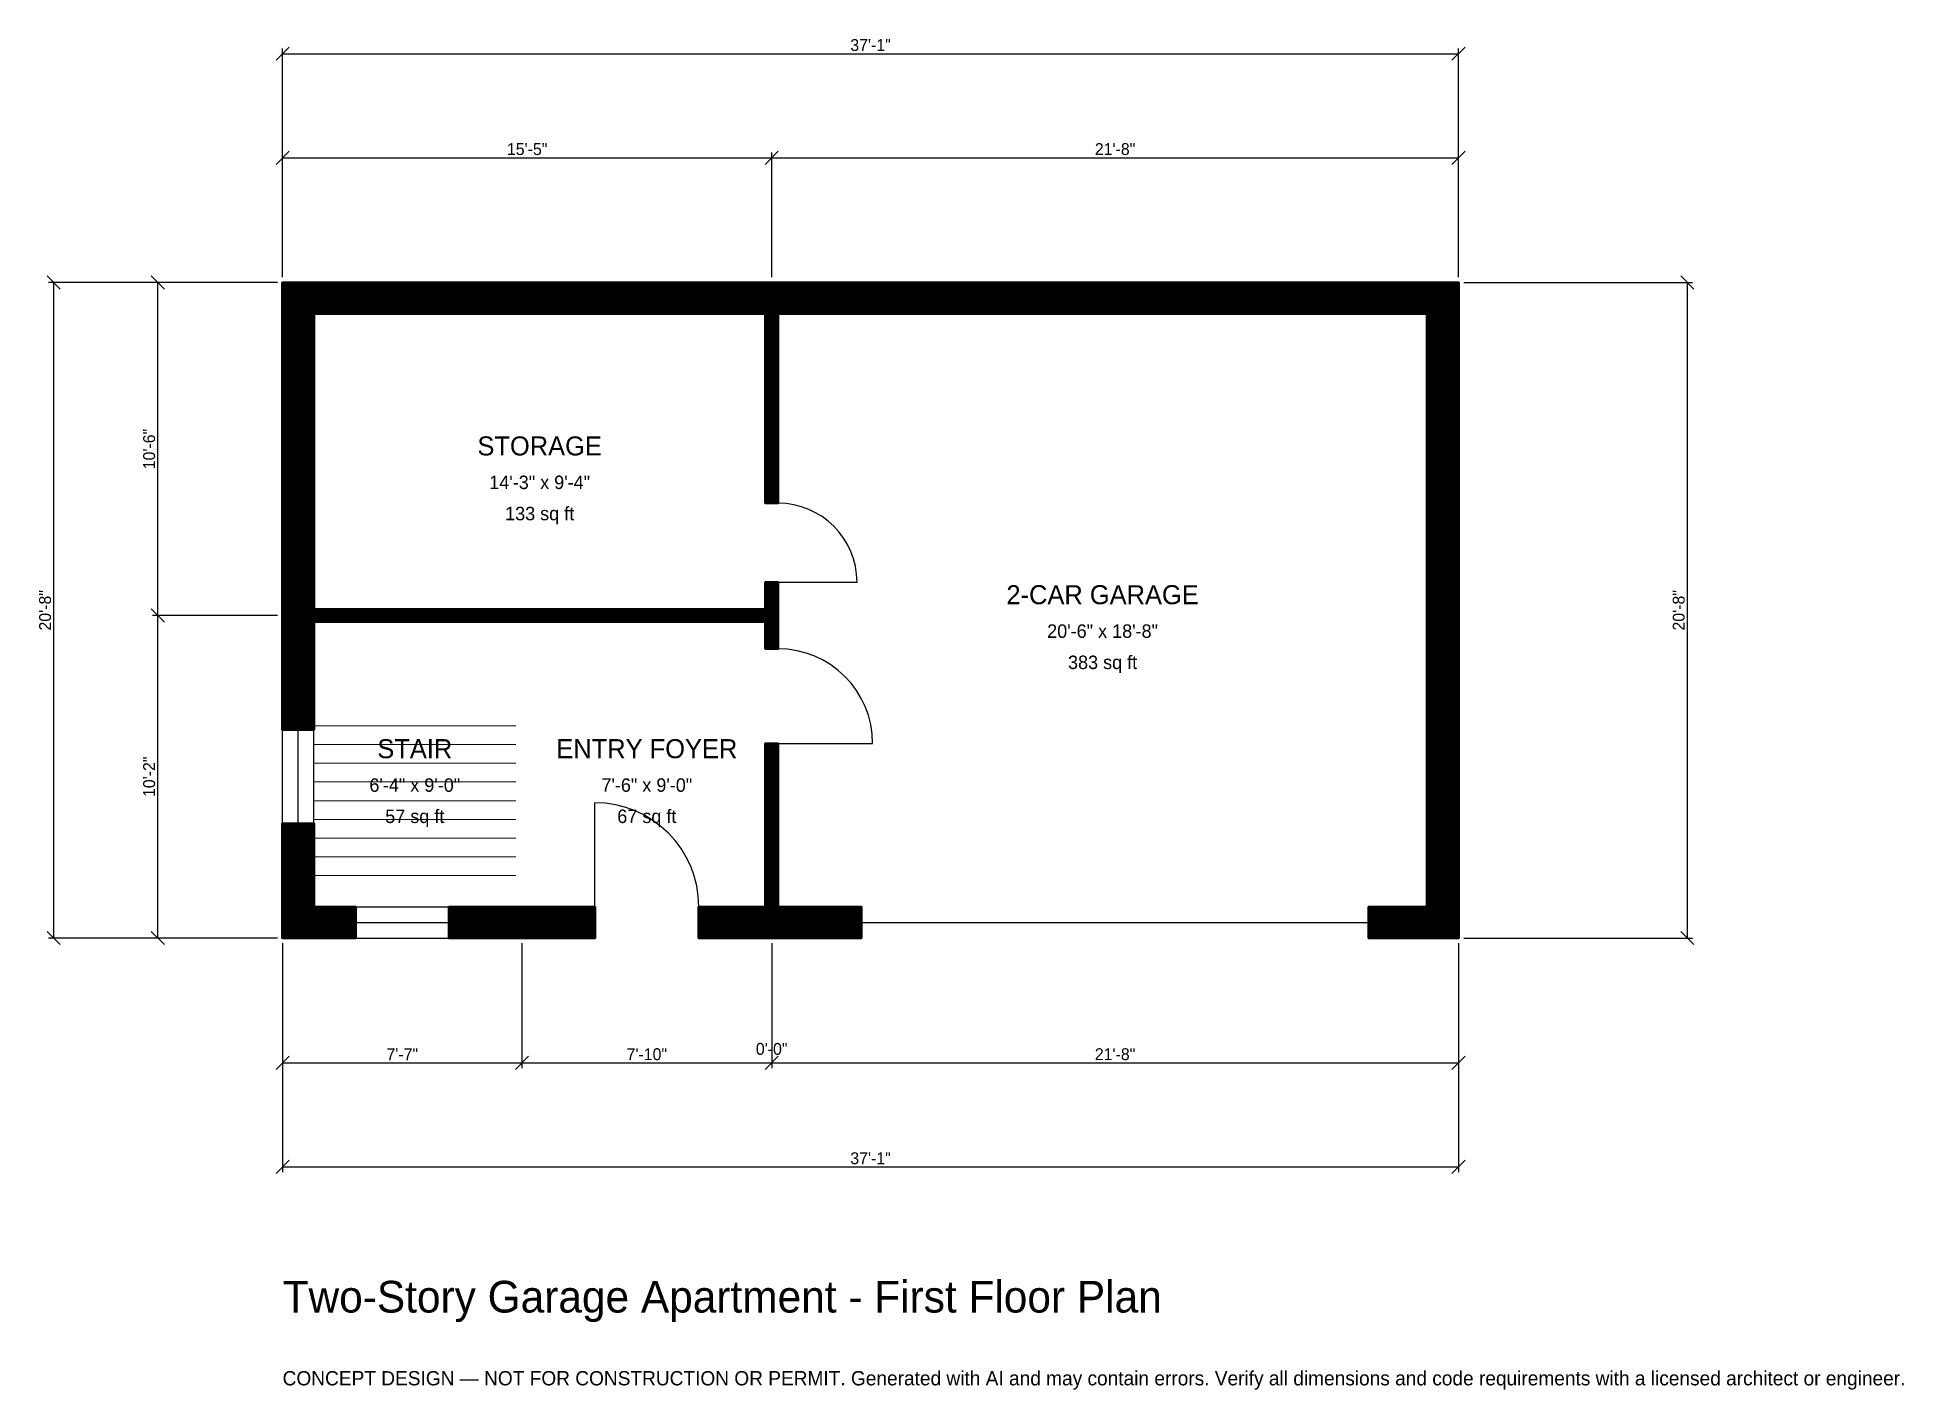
# Model space of a CAD drawing. Header units: inches. Extents: x -93 to 613, y -171 to 341.
import ezdxf
from ezdxf.enums import TextEntityAlignment as Align

# ---------------------------------------------------------------- set-up
doc = ezdxf.new("R2010")
doc.units = ezdxf.units.IN
doc.header["$MEASUREMENT"] = 0
doc.linetypes.add('DASHED', pattern=[0.6, 0.5, -0.1])
for name, color, linetype, lineweight in [('A-ANNO-DIMS', 1, 'Continuous', 13), ('A-ANNO-TEXT', 7, 'Continuous', 18), ('A-AREA-IDEN', 7, 'Continuous', 18), ('A-DOOR', 2, 'Continuous', 25), ('A-FLOR-STRS', 3, 'Continuous', 18), ('A-GLAZ', 4, 'Continuous', 25), ('A-WALL', 7, 'Continuous', 50), ('A-WALL-PATT', 8, 'Continuous', 13)]:
    doc.layers.add(name, color=color, linetype=linetype, lineweight=lineweight)
doc.dimstyles.new('PLAN', dxfattribs={"dimtxt": 4.5, "dimasz": 3, "dimexe": 2, "dimexo": 2, "dimgap": 1, "dimtad": 1, "dimdec": 0, "dimlunit": 4, "dimtsz": 2.5, "dimcen": 2.5, "dimclrd": 1, "dimclre": 1, "dimazin": 3, "dimtfac": 1, "dimtmove": 0, "dimatfit": 3})

msp = doc.modelspace()

# ---------------------------------------------------------------- hatches: boundary and pattern name
at = {"layer": 'A-WALL-PATT'}
h = msp.add_hatch(dxfattribs=at)
h.set_pattern_fill('ANSI31', color=8, scale=0.8)
h.paths.add_polyline_path([(11.811, 0), (0, 0), (0, 0), (0, 0), (0, 0), (0, 11.811), (0, 11.811), (0, 43.3071), (11.811, 43.3071), (11.811, 11.811), (27.5591, 11.811), (27.5591, 0), (11.811, 0), (11.811, 0)])
h.paths.add_polyline_path([(0, 116.1417), (0, 119.685), (0, 119.685), (0, 124.4094), (0, 124.4094), (0, 127.9528), (0, 236.2205), (0, 236.2205), (0, 248.0315), (0, 248.0315), (0, 248.0315), (0, 248.0315), (11.811, 248.0315), (11.811, 248.0315), (182.6772, 248.0315), (182.6772, 248.0315), (187.4016, 248.0315), (187.4016, 248.0315), (190.9449, 248.0315), (190.9449, 248.0315), (433.0709, 248.0315), (433.0709, 248.0315), (444.8819, 248.0315), (444.8819, 248.0315), (444.8819, 248.0315), (444.8819, 236.2205), (444.8819, 236.2205), (444.8819, 11.811), (444.8819, 11.811), (444.8819, 0), (444.8819, 0), (444.8819, 0), (433.0709, 0), (433.0709, 0), (411.0236, 0), (411.0236, 11.811), (433.0709, 11.811), (433.0709, 236.2205), (187.4016, 236.2205), (187.4016, 164.5669), (182.6772, 164.5669), (182.6772, 236.2205), (179.1339, 236.2205), (179.1339, 236.2205), (11.811, 236.2205), (11.811, 127.9528), (11.811, 124.4094), (88.189, 124.4094), (92.9134, 124.4094), (182.6772, 124.4094), (182.6772, 124.4094), (182.6772, 134.6457), (187.4016, 134.6457), (187.4016, 119.685), (187.4016, 119.685), (187.4016, 109.4488), (182.6772, 109.4488), (182.6772, 119.685), (92.9134, 119.685), (88.189, 119.685), (11.811, 119.685), (11.811, 116.1417), (11.811, 78.7402), (0, 78.7402), (0, 116.1417)])
h.paths.add_polyline_path([(190.9449, 0), (187.4016, 0), (187.4016, 0), (182.6772, 0), (182.6772, 0), (179.1339, 0), (157.4803, 0), (157.4803, 11.811), (179.1339, 11.811), (182.6772, 11.811), (182.6772, 73.622), (187.4016, 73.622), (187.4016, 11.811), (190.9449, 11.811), (218.8976, 11.811), (218.8976, 0), (190.9449, 0)])
h.paths.add_polyline_path([(96.4567, 0), (84.6457, 0), (62.9921, 0), (62.9921, 11.811), (84.6457, 11.811), (96.4567, 11.811), (118.1102, 11.811), (118.1102, 0), (96.4567, 0)])

# ---------------------------------------------------------------- linework, layer by layer
at = {"layer": 'A-DOOR'}
for p, q in [((187.4016, 134.6457), (217.3228, 134.6457)), ((187.4016, 73.622), (223.2283, 73.622)), ((118.1102, 11.811), (118.1102, 51.1811))]:
    msp.add_line(p, q, dxfattribs=at)
at = {"layer": 'A-DOOR', "linetype": 'DASHED'}
msp.add_line((218.8976, 5.9055), (411.0236, 5.9055), dxfattribs=at)
at = {"layer": 'A-DOOR'}
for centre, radius in [((187.4016, 134.6457), 29.9213), ((187.4016, 73.622), 35.8268), ((118.1102, 11.811), 39.3701)]:
    msp.add_arc(centre, radius, 0, 90, dxfattribs=at)
at = {"layer": 'A-FLOR-STRS'}
for p, q in [((11.811, 80.315), (88.189, 80.315)), ((11.811, 73.2283), (88.189, 73.2283)), ((11.811, 66.1417), (88.189, 66.1417)), ((11.811, 59.0551), (88.189, 59.0551)), ((11.811, 51.9685), (88.189, 51.9685)), ((11.811, 44.8819), (88.189, 44.8819)), ((11.811, 37.7953), (88.189, 37.7953)), ((11.811, 30.7087), (88.189, 30.7087)), ((11.811, 23.622), (88.189, 23.622))]:
    msp.add_line(p, q, dxfattribs=at)
at = {"layer": 'A-GLAZ'}
for p, q in [((0, 43.3071), (0, 78.7402)), ((5.9055, 43.3071), (5.9055, 78.7402)), ((11.811, 43.3071), (11.811, 78.7402)), ((27.5591, 11.811), (62.9921, 11.811)), ((27.5591, 5.9055), (62.9921, 5.9055)), ((27.5591, 0), (62.9921, 0))]:
    msp.add_line(p, q, dxfattribs=at)
at = {"layer": 'A-WALL'}
for points in [[(0, 116.1417), (0, 119.685), (0, 119.685), (0, 124.4094), (0, 124.4094), (0, 127.9528), (0, 236.2205), (0, 236.2205), (0, 248.0315), (0, 248.0315), (0, 248.0315), (0, 248.0315), (11.811, 248.0315), (11.811, 248.0315), (182.6772, 248.0315), (182.6772, 248.0315), (187.4016, 248.0315), (187.4016, 248.0315), (190.9449, 248.0315), (190.9449, 248.0315), (433.0709, 248.0315), (433.0709, 248.0315), (444.8819, 248.0315), (444.8819, 248.0315), (444.8819, 248.0315), (444.8819, 236.2205), (444.8819, 236.2205), (444.8819, 11.811), (444.8819, 11.811), (444.8819, 0), (444.8819, 0), (444.8819, 0), (433.0709, 0), (433.0709, 0), (411.0236, 0), (411.0236, 11.811), (433.0709, 11.811), (433.0709, 236.2205), (187.4016, 236.2205), (187.4016, 164.5669), (182.6772, 164.5669), (182.6772, 236.2205), (179.1339, 236.2205), (179.1339, 236.2205), (11.811, 236.2205), (11.811, 127.9528), (11.811, 124.4094), (88.189, 124.4094), (92.9134, 124.4094), (182.6772, 124.4094), (182.6772, 124.4094), (182.6772, 134.6457), (187.4016, 134.6457), (187.4016, 119.685), (187.4016, 119.685), (187.4016, 109.4488), (182.6772, 109.4488), (182.6772, 119.685), (92.9134, 119.685), (88.189, 119.685), (11.811, 119.685), (11.811, 116.1417), (11.811, 78.7402), (0, 78.7402), (0, 116.1417)], [(190.9449, 0), (187.4016, 0), (187.4016, 0), (182.6772, 0), (182.6772, 0), (179.1339, 0), (157.4803, 0), (157.4803, 11.811), (179.1339, 11.811), (182.6772, 11.811), (182.6772, 73.622), (187.4016, 73.622), (187.4016, 11.811), (190.9449, 11.811), (218.8976, 11.811), (218.8976, 0), (190.9449, 0)], [(11.811, 0), (0, 0), (0, 0), (0, 0), (0, 0), (0, 11.811), (0, 11.811), (0, 43.3071), (11.811, 43.3071), (11.811, 11.811), (27.5591, 11.811), (27.5591, 0), (11.811, 0), (11.811, 0)], [(96.4567, 0), (84.6457, 0), (62.9921, 0), (62.9921, 11.811), (84.6457, 11.811), (96.4567, 11.811), (118.1102, 11.811), (118.1102, 0), (96.4567, 0)]]:
    msp.add_lwpolyline(points, close=True, dxfattribs=at)

# ---------------------------------------------------------------- texts
at = {"layer": 'A-ANNO-TEXT'}
for s, height, p in [('Two-Story Garage Apartment - First Floor Plan', 12, (0, -141.7323)), ('CONCEPT DESIGN — NOT FOR CONSTRUCTION OR PERMIT. Generated with AI and may contain errors. Verify all dimensions and code requirements with a licensed architect or engineer.', 5.4, (0, -169.2913))]:
    msp.add_text(s, height=height, dxfattribs=at).set_placement(p)
at = {"layer": 'A-AREA-IDEN'}
for s, height, p in [('STORAGE', 7.2, (97.2441, 186.2205)), ('14\'-3" x 9\'-4"', 5.1, (97.2441, 172.4409)), ('133 sq ft', 5.1, (97.2441, 160.6299)), ('2-CAR GARAGE', 7.2, (310.2362, 129.9213)), ('20\'-6" x 18\'-8"', 5.1, (310.2362, 116.1417)), ('383 sq ft', 5.1, (310.2362, 104.3307)), ('STAIR', 7.2, (50, 71.6535)), ('ENTRY FOYER', 7.2, (137.7953, 71.6535)), ('6\'-4" x 9\'-0"', 5.1, (50, 57.874)), ('7\'-6" x 9\'-0"', 5.1, (137.7953, 57.874)), ('57 sq ft', 5.1, (50, 46.063)), ('67 sq ft', 5.1, (137.7953, 46.063))]:
    msp.add_text(s, height=height, dxfattribs=at).set_placement(p, align=Align.MIDDLE_CENTER)

# ---------------------------------------------------------------- dimensions: what is measured, and where the dimension line sits
at = {"layer": 'A-ANNO-DIMS'}
for base, p1, p2, text in [((0, 334.6457), (0, 248.0315), (444.8819, 248.0315), '37\'-1"'), ((0, 295.2756), (0, 248.0315), (185.0394, 248.0315), '15\'-5"'), ((185.0394, 295.2756), (185.0394, 248.0315), (444.8819, 248.0315), '21\'-8"'), ((0, -47.2441), (0, 0), (90.5512, 0), '7\'-7"'), ((0, -86.6142), (0, 0), (444.8819, 0), '37\'-1"'), ((90.5512, -47.2441), (90.5512, 0), (185.0394, 0), '7\'-10"'), ((185.0394, -47.2441), (185.0394, 0), (185.0394, 0), '0\'-0"'), ((185.0394, -47.2441), (185.0394, 0), (444.8819, 0), '21\'-8"')]:
    msp.add_linear_dim(base=base, p1=p1, p2=p2, text=text, dimstyle='PLAN', dxfattribs=at).render()
for base, p1, p2, text in [((-86.6142, 0), (0, 0), (0, 248.0315), '20\'-8"'), ((-47.2441, 122.0472), (0, 122.0472), (0, 248.0315), '10\'-6"'), ((531.4961, 0), (444.8819, 0), (444.8819, 248.0315), '20\'-8"'), ((-47.2441, 0), (0, 0), (0, 122.0472), '10\'-2"')]:
    msp.add_linear_dim(base=base, p1=p1, p2=p2, angle=90, text=text, dimstyle='PLAN', dxfattribs=at).render()

doc.saveas('drawing.dxf')
